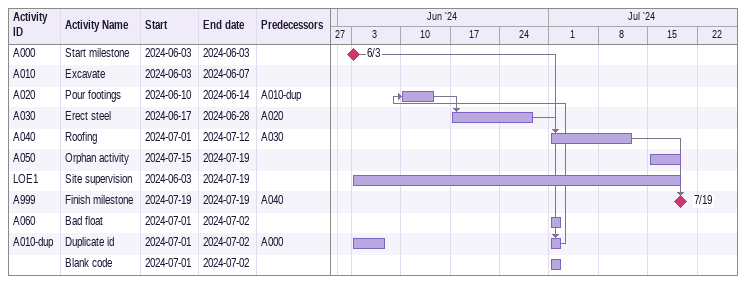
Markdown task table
| ID | Task | Start | Finish | Predecessors |
|---|---|---|---|---|
| A000 | Start milestone (milestone) | 2024-06-03 | 2024-06-03 |  |
| A010 | Excavate | 2024-06-03 | 2024-06-07 |  |
| A020 | Pour footings | 2024-06-10 | 2024-06-14 | A010-dup |
| A030 | Erect steel | 2024-06-17 | 2024-06-28 | A020 |
| A040 | Roofing | 2024-07-01 | 2024-07-12 | A030 |
| A050 | Orphan activity | 2024-07-15 | 2024-07-19 |  |
| LOE1 | Site supervision | 2024-06-03 | 2024-07-19 |  |
| A999 | Finish milestone (milestone) | 2024-07-19 | 2024-07-19 | A040 |
| A060 | Bad float | 2024-07-01 | 2024-07-02 |  |
| A010-dup | Duplicate id | 2024-07-01 | 2024-07-02 | A000 |
|  | Blank code | 2024-07-01 | 2024-07-02 |  |
